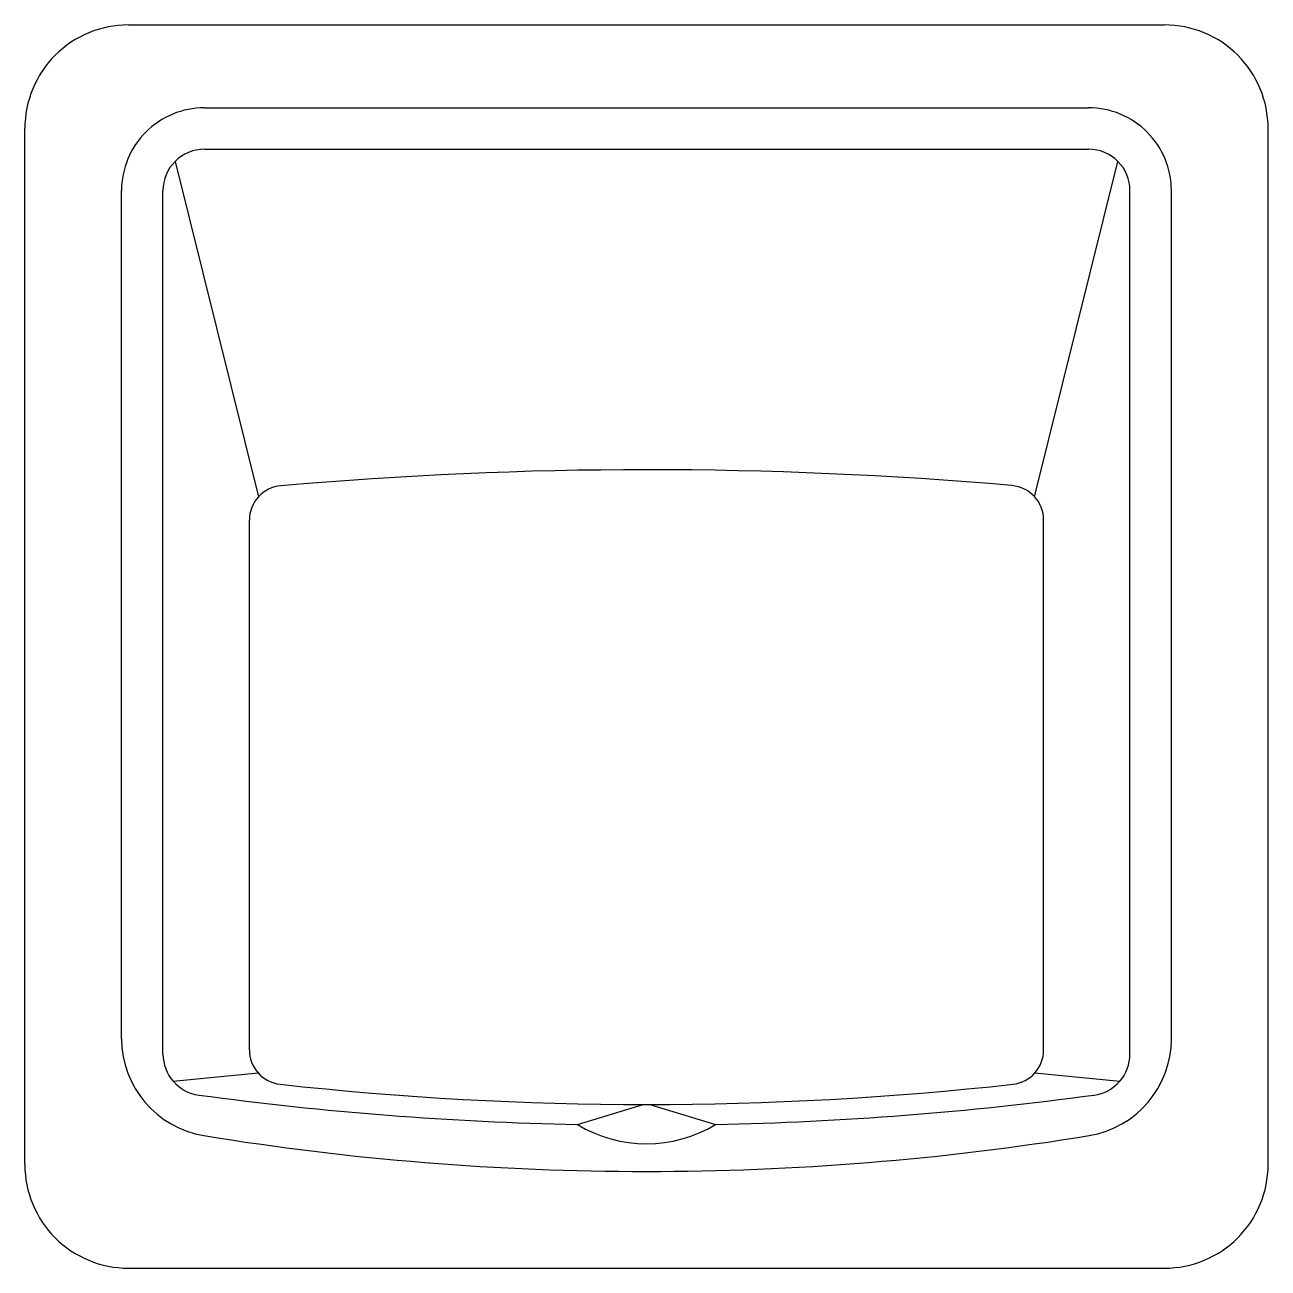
# Model space of a CAD drawing. Extents: x -742.195 to -742.015, y 615.057 to 615.237.
import ezdxf

# ---------------------------------------------------------------- set-up
doc = ezdxf.new("R2010")
doc.units = 0
doc.header["$LTSCALE"] = 0.28
doc.header["$MEASUREMENT"] = 0
doc.linetypes.add('CONTINU', pattern=[0])
doc.layers.get('0').update_dxf_attribs({"linetype": 'CONTINUOUS'})

msp = doc.modelspace()

# ---------------------------------------------------------------- linework, layer by layer
at = {"linetype": 'CONTINU'}
for points in [[(-742.18044, 615.23667, 0.41422), (-742.19544, 615.22167)], [(-742.01544, 615.22167, 0.414219), (-742.03044, 615.23667)], [(-742.16944, 615.22467, 0.414217), (-742.18144, 615.21267)], [(-742.02944, 615.21267, 0.414216), (-742.04144, 615.22467)], [(-742.16944, 615.21867, 0.41422), (-742.17544, 615.21267)], [(-742.03544, 615.21267, 0.414219), (-742.04144, 615.21867)], [(-742.05253, 615.16997, 0.043615), (-742.15836, 615.16994)], [(-742.15836, 615.16994, 0.389789), (-742.16294, 615.16496)], [(-742.04794, 615.16498, 0.390145), (-742.05253, 615.16997)], [(-742.18144, 615.08988, 0.367674), (-742.16951, 615.07586)], [(-742.04136, 615.07586, 0.367673), (-742.02944, 615.08988)], [(-742.17544, 615.08767, 0.375399), (-742.17025, 615.08173)], [(-742.16294, 615.08829, 0.384444), (-742.15849, 615.0833)], [(-742.05239, 615.0833, 0.383367), (-742.04794, 615.08827)], [(-742.04064, 615.08173, 0.375402), (-742.03544, 615.08767)], [(-742.17025, 615.08173, 0.028421), (-742.11544, 615.07747)], [(-742.15849, 615.0833, 0.055316), (-742.05239, 615.0833)], [(-742.09544, 615.07747, 0.028422), (-742.04064, 615.08173)], [(-742.11544, 615.07747, 0.279946), (-742.09544, 615.07747)], [(-742.16951, 615.07586, 0.080965), (-742.04136, 615.07586)], [(-742.19544, 615.07167, 0.414216), (-742.18044, 615.05667)], [(-742.03044, 615.05667, 0.414216), (-742.01544, 615.07167)]]:
    msp.add_lwpolyline(points, format="xyb", dxfattribs=at)
for points in [[(-742.18044, 615.23667), (-742.03044, 615.23667)], [(-742.16944, 615.22467), (-742.04144, 615.22467)], [(-742.19544, 615.07167), (-742.19544, 615.22167)], [(-742.01544, 615.07167), (-742.01544, 615.22167)], [(-742.16944, 615.21867), (-742.04144, 615.21867)], [(-742.17368, 615.21691), (-742.16163, 615.16834)], [(-742.04925, 615.16836), (-742.0372, 615.21691)], [(-742.18144, 615.08988), (-742.18144, 615.21267)], [(-742.17544, 615.08767), (-742.17544, 615.21267)], [(-742.03544, 615.08767), (-742.03544, 615.21267)], [(-742.02944, 615.08988), (-742.02944, 615.21267)], [(-742.16294, 615.08829), (-742.16294, 615.16496)], [(-742.04794, 615.08827), (-742.04794, 615.16498)], [(-742.17396, 615.08372), (-742.16166, 615.08494)], [(-742.04921, 615.08494), (-742.03692, 615.08372)], [(-742.11544, 615.07747), (-742.10594, 615.08037)], [(-742.10494, 615.08037), (-742.09544, 615.07747)], [(-742.18044, 615.05667), (-742.03044, 615.05667)]]:
    msp.add_lwpolyline(points, dxfattribs=at)

doc.saveas('drawing.dxf')
